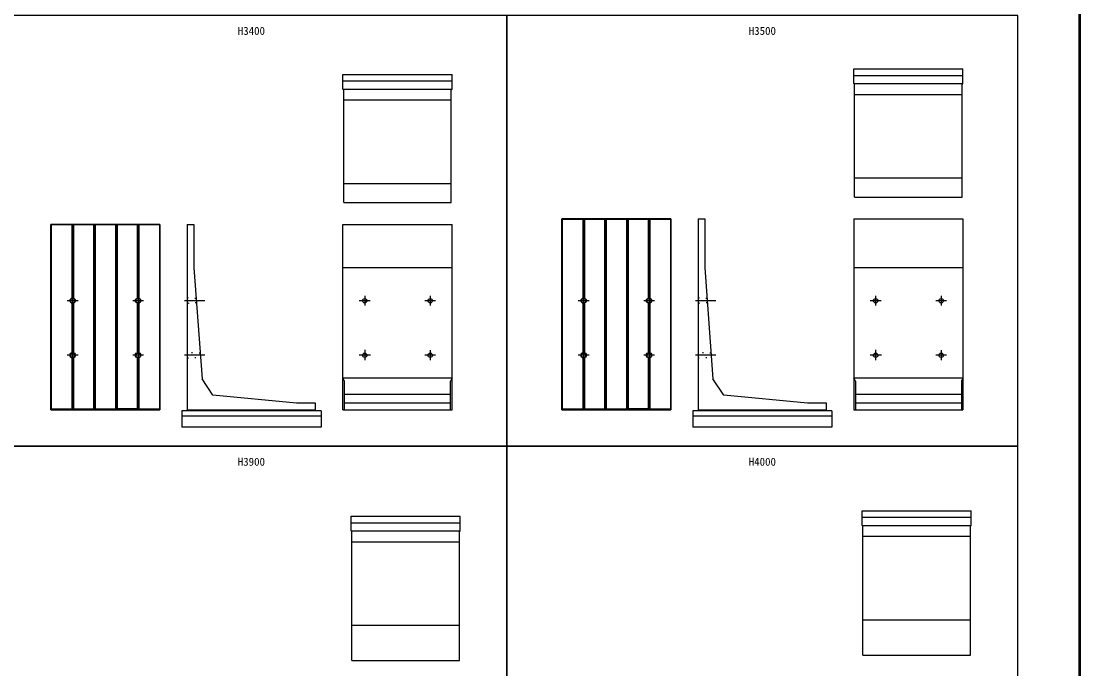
# Model space of a CAD drawing. Units: millimetres, scale not verified. Extents: x -67200 to 67200, y -23760 to 23760.
# Drawn here: x -20993 to -1600, y -13375 to -1500 of the extents above; entities that cross this region are included whole.
import ezdxf
from ezdxf.enums import TextEntityAlignment as Align

# ---------------------------------------------------------------- set-up
doc = ezdxf.new("R2010")
doc.units = ezdxf.units.MM
doc.header["$LTSCALE"] = 80
doc.linetypes.add('CHAIN1', pattern=[8, 5, -1, 1, -1])
doc.linetypes.add('DOTTED', pattern=[1.75, 0.25, -1.5])
for name, color, linetype, lineweight in [('0-0_CENTER', 7, 'CHAIN1', 25), ('0-4_HYO', 3, 'Continuous', 25), ('0-6_OUTLINE', 1, 'Continuous', 25), ('0-7_OUTLINE2', 4, 'DOTTED', 25), ('0-8_TXT', 7, 'Continuous', 25), ('0-9_WAKU', 3, 'Continuous', 25)]:
    doc.layers.add(name, color=color, linetype=linetype, lineweight=lineweight)
doc.styles.add('ＭＳ ゴシック', font='')
doc.styles.get('ＭＳ ゴシック').set_extended_font_data('MS Gothic')

msp = doc.modelspace()

# ---------------------------------------------------------------- linework, layer by layer
at = {"layer": '0-0_CENTER'}
for p, q in [((-20050.07, -6540.84), (-20050.07, -6713.34)), ((-18850.07, -6540.84), (-18850.07, -6713.34)), ((-14700.07, -6534.66), (-14700.07, -6712.35)), ((-13500.07, -6534.66), (-13500.07, -6712.35)), ((-10690.07, -6540.84), (-10690.07, -6713.34)), ((-9490.07, -6540.84), (-9490.07, -6713.34)), ((-5340.07, -6534.66), (-5340.07, -6712.35)), ((-4140.07, -6534.66), (-4140.07, -6712.35)), ((-19950.31, -6624.87), (-20147.75, -6624.87)), ((-18750.31, -6624.87), (-18947.75, -6624.87)), ((-17629.96, -6624.87), (-17999.15, -6624.87)), ((-14600.27, -6624.87), (-14798.51, -6624.87)), ((-13400.27, -6624.87), (-13598.51, -6624.87)), ((-10590.31, -6624.87), (-10787.75, -6624.87)), ((-9390.31, -6624.87), (-9587.75, -6624.87)), ((-8269.96, -6624.87), (-8639.15, -6624.87)), ((-5240.27, -6624.87), (-5438.51, -6624.87)), ((-4040.27, -6624.87), (-4238.51, -6624.87)), ((-20050.07, -7533.56), (-20050.07, -7727.89)), ((-18850.07, -7540.84), (-18850.07, -7713.34)), ((-14700.07, -7525.85), (-14700.07, -7712.35)), ((-13500.27, -7534.66), (-13500.27, -7712.35)), ((-10690.07, -7533.56), (-10690.07, -7727.89)), ((-9490.07, -7540.84), (-9490.07, -7713.34)), ((-5340.07, -7525.85), (-5340.07, -7712.35)), ((-4140.27, -7534.66), (-4140.27, -7712.35)), ((-19950.31, -7624.87), (-20147.75, -7624.87)), ((-18750.31, -7624.87), (-18947.75, -7624.87)), ((-17629.96, -7624.87), (-17999.15, -7624.87)), ((-14592.95, -7624.87), (-14801.47, -7624.87)), ((-13400.47, -7624.87), (-13598.71, -7624.87)), ((-10590.31, -7624.87), (-10787.75, -7624.87)), ((-9390.31, -7624.87), (-9587.75, -7624.87)), ((-8269.96, -7624.87), (-8639.15, -7624.87)), ((-5232.95, -7624.87), (-5441.47, -7624.87)), ((-4040.47, -7624.87), (-4238.71, -7624.87))]:
    msp.add_line(p, q, dxfattribs=at)
at = {"layer": '0-4_HYO'}
for points in [[(-21455.07, -9294.87), (-12095.07, -9294.87), (-12095.07, -1394.87), (-21455.07, -1394.87)], [(-12095.07, -9294.87), (-2735.07, -9294.87), (-2735.07, -1394.87), (-12095.07, -1394.87)], [(-21455.07, -18194.87), (-12095.07, -18194.87), (-12095.07, -9294.87), (-21455.07, -9294.87)], [(-12095.07, -18194.87), (-2735.07, -18194.87), (-2735.07, -9294.87), (-12095.07, -9294.87)]]:
    msp.add_lwpolyline(points, close=True, dxfattribs=at)
at = {"layer": '0-6_OUTLINE'}
for p, q in [((-13100.07, -2744.87), (-13100.07, -2474.87)), ((-5740.07, -2494.87), (-3740.07, -2494.87)), ((-3740.07, -2644.87), (-3740.07, -2374.87)), ((-15100.07, -2594.87), (-13100.07, -2594.87)), ((-5740.07, -2644.87), (-3740.07, -2644.87)), ((-5740.07, -2644.87), (-5725.07, -2659.87)), ((-5725.07, -4724.87), (-5725.07, -2659.87)), ((-3755.07, -2659.87), (-3740.07, -2644.87)), ((-3755.07, -4724.87), (-3755.07, -2659.87)), ((-15100.07, -2744.87), (-13100.07, -2744.87)), ((-15100.07, -2744.87), (-15085.07, -2759.87)), ((-15085.07, -4824.87), (-15085.07, -2759.87)), ((-13115.07, -2759.87), (-13100.07, -2744.87)), ((-13115.07, -4824.87), (-13115.07, -2759.87)), ((-5725.07, -2844.87), (-3755.07, -2844.87)), ((-15085.07, -2944.87), (-13115.07, -2944.87)), ((-5725.07, -4374.87), (-3755.07, -4374.87)), ((-15085.07, -4474.87), (-13115.07, -4474.87)), ((-15085.07, -4824.87), (-13115.07, -4824.87)), ((-5725.07, -4724.87), (-3755.07, -4724.87)), ((-18450.07, -5224.87), (-20450.07, -5224.87)), ((-20450.07, -8624.87), (-20450.07, -5224.87)), ((-20441.07, -5224.87), (-20441.07, -8609.87)), ((-20065.07, -5233.87), (-20441.07, -5233.87)), ((-20060.07, -5224.87), (-20065.07, -5233.87)), ((-20065.07, -5234.87), (-20065.07, -6577.17)), ((-20060.07, -5224.87), (-20060.07, -6575.88)), ((-20040.07, -5224.87), (-20040.07, -6575.88)), ((-20035.07, -5233.87), (-20040.07, -5224.87)), ((-20035.07, -5234.87), (-20035.07, -6577.17)), ((-19665.07, -5234.87), (-19665.07, -8609.87)), ((-19660.07, -5224.87), (-19660.07, -8624.87)), ((-19640.07, -5224.87), (-19640.07, -8624.87)), ((-19635.07, -5233.87), (-19640.07, -5224.87)), ((-19265.07, -5233.87), (-19635.07, -5233.87)), ((-19635.07, -5234.87), (-19635.07, -8609.87)), ((-19260.07, -5224.87), (-19265.07, -5233.87)), ((-19265.07, -5234.87), (-19265.07, -8609.87)), ((-19260.07, -5224.87), (-19260.07, -8624.87)), ((-19240.07, -5224.87), (-19240.07, -8624.87)), ((-19235.07, -5234.87), (-19235.07, -8609.87)), ((-18860.07, -5224.87), (-18865.07, -5233.87)), ((-18865.07, -5234.87), (-18865.07, -6577.17)), ((-18860.07, -5224.87), (-18860.07, -6575.88)), ((-18840.07, -5224.87), (-18840.07, -6575.88)), ((-18835.07, -5234.87), (-18835.07, -6577.17)), ((-18459.07, -5224.87), (-18459.07, -8609.87)), ((-18450.07, -5224.87), (-18450.07, -8624.87)), ((-17950.07, -5224.87), (-17830.07, -5224.87)), ((-17950.07, -5224.87), (-17950.07, -8644.87)), ((-17830.07, -5224.87), (-17830.07, -6024.87)), ((-15100.07, -5224.87), (-13100.07, -5224.87)), ((-15100.07, -8624.87), (-15100.07, -5224.87)), ((-13100.07, -8624.87), (-13100.07, -5224.87)), ((-9090.07, -5124.87), (-11090.07, -5124.87)), ((-11090.07, -8624.87), (-11090.07, -5124.87)), ((-11081.07, -5124.87), (-11081.07, -8609.87)), ((-10705.07, -5133.87), (-11081.07, -5133.87)), ((-10700.07, -5124.87), (-10705.07, -5133.87)), ((-10705.07, -5134.87), (-10705.07, -6577.17)), ((-10700.07, -5124.87), (-10700.07, -6575.88)), ((-10680.07, -5124.87), (-10680.07, -6575.88)), ((-10675.07, -5133.87), (-10680.07, -5124.87)), ((-10675.07, -5134.87), (-10675.07, -6577.17)), ((-10305.07, -5134.87), (-10305.07, -8609.87)), ((-10300.07, -5124.87), (-10300.07, -8624.87)), ((-10280.07, -5124.87), (-10280.07, -8624.87)), ((-10275.07, -5133.87), (-10280.07, -5124.87)), ((-9905.07, -5133.87), (-10275.07, -5133.87)), ((-10275.07, -5134.87), (-10275.07, -8609.87)), ((-9900.07, -5124.87), (-9905.07, -5133.87)), ((-9900.07, -5124.87), (-9900.07, -8624.87)), ((-9880.07, -5124.87), (-9880.07, -8624.87)), ((-9500.07, -5124.87), (-9505.07, -5133.87)), ((-9505.07, -5134.87), (-9505.07, -6577.17)), ((-9500.07, -5124.87), (-9500.07, -6575.88)), ((-9480.07, -5124.87), (-9480.07, -6575.88)), ((-9475.07, -5134.87), (-9475.07, -6577.17)), ((-9099.07, -5124.87), (-9099.07, -8609.87)), ((-9090.07, -5124.87), (-9090.07, -8624.87)), ((-8590.07, -5124.87), (-8470.07, -5124.87)), ((-8590.07, -5124.87), (-8590.07, -8644.87)), ((-8470.07, -5124.87), (-8470.07, -6024.87)), ((-5740.07, -5124.87), (-3740.07, -5124.87)), ((-5740.07, -5124.87), (-5740.07, -8624.87)), ((-3740.07, -5124.87), (-3740.07, -8624.87)), ((-17830.07, -6024.87), (-17680.07, -8054.87)), ((-13100.07, -6024.87), (-15100.07, -6024.87)), ((-8470.07, -6024.87), (-8320.07, -8054.87)), ((-3740.07, -6024.87), (-5740.07, -6024.87)), ((-20065.07, -6672.57), (-20065.07, -7577.17)), ((-20060.07, -6673.86), (-20060.07, -7575.88)), ((-20040.07, -6673.86), (-20040.07, -7575.88)), ((-20035.07, -6672.57), (-20035.07, -7577.17)), ((-18865.07, -6672.57), (-18865.07, -7577.17)), ((-18860.07, -6673.86), (-18860.07, -7575.88)), ((-18840.07, -6673.86), (-18840.07, -7575.88)), ((-18835.07, -6672.57), (-18835.07, -7577.17)), ((-10705.07, -6672.57), (-10705.07, -7577.17)), ((-10700.07, -6673.86), (-10700.07, -7575.88)), ((-10680.07, -6673.86), (-10680.07, -7575.88)), ((-10675.07, -6672.57), (-10675.07, -7577.17)), ((-9505.07, -6672.57), (-9505.07, -7577.17)), ((-9500.07, -6673.86), (-9500.07, -7575.88)), ((-9480.07, -6673.86), (-9480.07, -7575.88)), ((-9475.07, -6672.57), (-9475.07, -7577.17)), ((-20065.07, -7672.57), (-20065.07, -8609.87)), ((-20060.07, -7673.86), (-20060.07, -8624.87)), ((-20040.07, -7673.86), (-20040.07, -8624.87)), ((-20035.07, -7672.57), (-20035.07, -8609.87)), ((-18865.07, -7672.57), (-18865.07, -8609.87)), ((-18860.07, -7673.86), (-18860.07, -8624.87)), ((-18840.07, -7673.86), (-18840.07, -8624.87)), ((-18835.07, -7672.57), (-18835.07, -8609.87)), ((-10705.07, -7672.57), (-10705.07, -8609.87)), ((-10700.07, -7673.86), (-10700.07, -8624.87)), ((-10680.07, -7673.86), (-10680.07, -8624.87)), ((-10675.07, -7672.57), (-10675.07, -8609.87)), ((-9505.07, -7672.57), (-9505.07, -8609.87)), ((-9500.07, -7673.86), (-9500.07, -8624.87)), ((-9480.07, -7673.86), (-9480.07, -8624.87)), ((-9475.07, -7672.57), (-9475.07, -8609.87)), ((-17480.07, -8354.87), (-17680.07, -8054.87)), ((-13100.07, -8044.87), (-15100.07, -8044.87)), ((-15070.07, -8099.87), (-15100.07, -8044.87)), ((-15070.07, -8624.87), (-15070.07, -8099.87)), ((-13100.07, -8044.87), (-13130.07, -8099.87)), ((-13130.07, -8624.87), (-13130.07, -8099.87)), ((-8120.07, -8354.87), (-8320.07, -8054.87)), ((-3740.07, -8044.87), (-5740.07, -8044.87)), ((-5710.07, -8099.87), (-5740.07, -8044.87)), ((-5710.07, -8099.87), (-5710.07, -8624.87)), ((-3740.07, -8044.87), (-3770.07, -8099.87)), ((-3770.07, -8099.87), (-3770.07, -8624.87)), ((-15950.07, -8504.87), (-17480.07, -8354.87)), ((-15600.07, -8504.87), (-15950.07, -8504.87)), ((-15600.07, -8644.87), (-15600.07, -8504.87)), ((-13130.07, -8344.87), (-15070.07, -8344.87)), ((-13130.07, -8504.87), (-15070.07, -8504.87)), ((-6590.07, -8504.87), (-8120.07, -8354.87)), ((-6240.07, -8504.87), (-6590.07, -8504.87)), ((-6240.07, -8644.87), (-6240.07, -8504.87)), ((-3770.07, -8344.87), (-5710.07, -8344.87)), ((-3770.07, -8504.87), (-5710.07, -8504.87)), ((-20450.07, -8609.87), (-20065.07, -8609.87)), ((-20450.07, -8624.87), (-18450.07, -8624.87)), ((-20060.07, -8624.87), (-20065.07, -8609.87)), ((-20040.07, -8624.87), (-20035.07, -8609.87)), ((-20035.07, -8609.87), (-19665.07, -8609.87)), ((-19660.07, -8624.87), (-19665.07, -8609.87)), ((-19640.07, -8624.87), (-19635.07, -8609.87)), ((-19635.07, -8609.87), (-19265.07, -8609.87)), ((-19265.07, -8609.87), (-19260.07, -8624.87)), ((-18865.07, -8609.87), (-18860.07, -8624.87)), ((-18840.07, -8624.87), (-18835.07, -8609.87)), ((-18835.07, -8609.87), (-18450.07, -8609.87)), ((-17950.07, -8624.87), (-15600.07, -8624.87)), ((-15500.07, -8644.87), (-15500.07, -8944.87)), ((-15100.07, -8624.87), (-13100.07, -8624.87)), ((-11090.07, -8609.87), (-10705.07, -8609.87)), ((-11090.07, -8624.87), (-9090.07, -8624.87)), ((-10700.07, -8624.87), (-10705.07, -8609.87)), ((-10680.07, -8624.87), (-10675.07, -8609.87)), ((-10675.07, -8609.87), (-10305.07, -8609.87)), ((-10300.07, -8624.87), (-10305.07, -8609.87)), ((-10280.07, -8624.87), (-10275.07, -8609.87)), ((-10275.07, -8609.87), (-9905.07, -8609.87)), ((-9505.07, -8609.87), (-9875.07, -8609.87)), ((-9505.07, -8609.87), (-9500.07, -8624.87)), ((-9480.07, -8624.87), (-9475.07, -8609.87)), ((-9475.07, -8609.87), (-9090.07, -8609.87)), ((-8590.07, -8624.87), (-6240.07, -8624.87)), ((-6140.07, -8644.87), (-6140.07, -8944.87)), ((-5740.07, -8624.87), (-3740.07, -8624.87)), ((-15500.07, -8744.87), (-18050.07, -8744.87)), ((-6140.07, -8744.87), (-8690.07, -8744.87)), ((-15500.07, -8944.87), (-18050.07, -8944.87)), ((-6140.07, -8944.87), (-8690.07, -8944.87)), ((-12950.07, -10844.87), (-12950.07, -10574.87)), ((-5590.07, -10594.87), (-3590.07, -10594.87)), ((-3590.07, -10744.87), (-3590.07, -10474.87)), ((-14950.07, -10694.87), (-12950.07, -10694.87)), ((-14950.07, -10844.87), (-12950.07, -10844.87)), ((-14950.07, -10844.87), (-14935.07, -10859.87)), ((-14935.07, -13224.87), (-14935.07, -10859.87)), ((-12965.07, -10859.87), (-12950.07, -10844.87)), ((-12965.07, -13224.87), (-12965.07, -10859.87)), ((-5590.07, -10744.87), (-3590.07, -10744.87)), ((-5590.07, -10744.87), (-5575.07, -10759.87)), ((-5575.07, -13124.87), (-5575.07, -10759.87)), ((-3605.07, -10759.87), (-3590.07, -10744.87)), ((-3605.07, -13124.87), (-3605.07, -10759.87)), ((-14935.07, -11044.87), (-12965.07, -11044.87)), ((-5575.07, -10944.87), (-3605.07, -10944.87)), ((-14935.07, -12574.87), (-12965.07, -12574.87)), ((-5575.07, -12474.87), (-3605.07, -12474.87)), ((-5575.07, -13124.87), (-3605.07, -13124.87)), ((-14935.07, -13224.87), (-12965.07, -13224.87))]:
    msp.add_line(p, q, dxfattribs=at)
for points in [[(-15100.07, -2744.87), (-15100.07, -2474.87), (-13100.07, -2474.87)], [(-5740.07, -2644.87), (-5740.07, -2374.87), (-3740.07, -2374.87)], [(-19660.07, -5224.87), (-19665.07, -5233.87), (-20035.07, -5233.87)], [(-18865.07, -5233.87), (-19235.07, -5233.87), (-19240.07, -5224.87)], [(-18459.07, -5233.87), (-18835.07, -5233.87), (-18840.07, -5224.87)], [(-10300.07, -5124.87), (-10305.07, -5133.87), (-10675.07, -5133.87)], [(-9905.07, -5134.87), (-9905.07, -8609.87), (-9900.07, -8624.87)], [(-9505.07, -5133.87), (-9875.07, -5133.87), (-9880.07, -5124.87)], [(-9875.07, -5134.87), (-9875.07, -8609.87), (-9880.07, -8624.87)], [(-9099.07, -5133.87), (-9475.07, -5133.87), (-9480.07, -5124.87)], [(-18865.07, -8609.87), (-19235.07, -8609.87), (-19240.07, -8624.87)], [(-15500.07, -8644.87), (-18050.07, -8644.87), (-18050.07, -8944.87)], [(-6140.07, -8644.87), (-8690.07, -8644.87), (-8690.07, -8944.87)], [(-14950.07, -10844.87), (-14950.07, -10574.87), (-12950.07, -10574.87)], [(-5590.07, -10744.87), (-5590.07, -10474.87), (-3590.07, -10474.87)]]:
    msp.add_lwpolyline(points, dxfattribs=at)
for centre, radius in [((-20050.07, -6624.87), 50), ((-20050.07, -6624.87), 40), ((-18850.07, -6624.87), 50), ((-18850.07, -6624.87), 40), ((-14700.07, -6624.87), 40), ((-13500.07, -6624.87), 40), ((-10690.07, -6624.87), 50), ((-10690.07, -6624.87), 40), ((-9490.07, -6624.87), 50), ((-9490.07, -6624.87), 40), ((-5340.07, -6624.87), 40), ((-4140.07, -6624.87), 40), ((-20050.07, -7624.87), 50), ((-20050.07, -7624.87), 40), ((-18850.07, -7624.87), 50), ((-18850.07, -7624.87), 40), ((-14700.07, -7624.87), 40), ((-13500.27, -7624.87), 40), ((-10690.07, -7624.87), 50), ((-10690.07, -7624.87), 40), ((-9490.07, -7624.87), 50), ((-9490.07, -7624.87), 40), ((-5340.07, -7624.87), 40), ((-4140.27, -7624.87), 40)]:
    msp.add_circle(centre, radius, dxfattribs=at)
at = {"layer": '0-7_OUTLINE2'}
for p, q in [((-17788.69, -6584.87), (-17950.07, -6574.28)), ((-8428.69, -6584.87), (-8590.07, -6574.28)), ((-17782.78, -6664.87), (-17950.07, -6674.87)), ((-8422.78, -6664.87), (-8590.07, -6674.87)), ((-17714.8, -7584.87), (-17950.07, -7574.87)), ((-17950.07, -7674.87), (-17708.89, -7664.87)), ((-8354.8, -7584.87), (-8590.07, -7574.87)), ((-8590.07, -7674.87), (-8348.89, -7664.87))]:
    msp.add_line(p, q, dxfattribs=at)
at = {"layer": '0-9_WAKU', "lineweight": 50}
msp.add_lwpolyline([(-65600, -22160), (-1600, -22160), (-1600, 22160), (-65600, 22160)], close=True, dxfattribs=at)

# ---------------------------------------------------------------- texts
at = {"layer": '0-8_TXT', "style": 'ＭＳ ゴシック'}
for s, p in [('H3400', (-17025.07, -1794.87)), ('H3500', (-7665.07, -1794.87)), ('H3900', (-17025.07, -9694.87)), ('H4000', (-7665.07, -9694.87))]:
    msp.add_text(s, height=146.6, dxfattribs=at).set_placement(p, align=Align.BOTTOM_LEFT)

doc.saveas('drawing.dxf')
